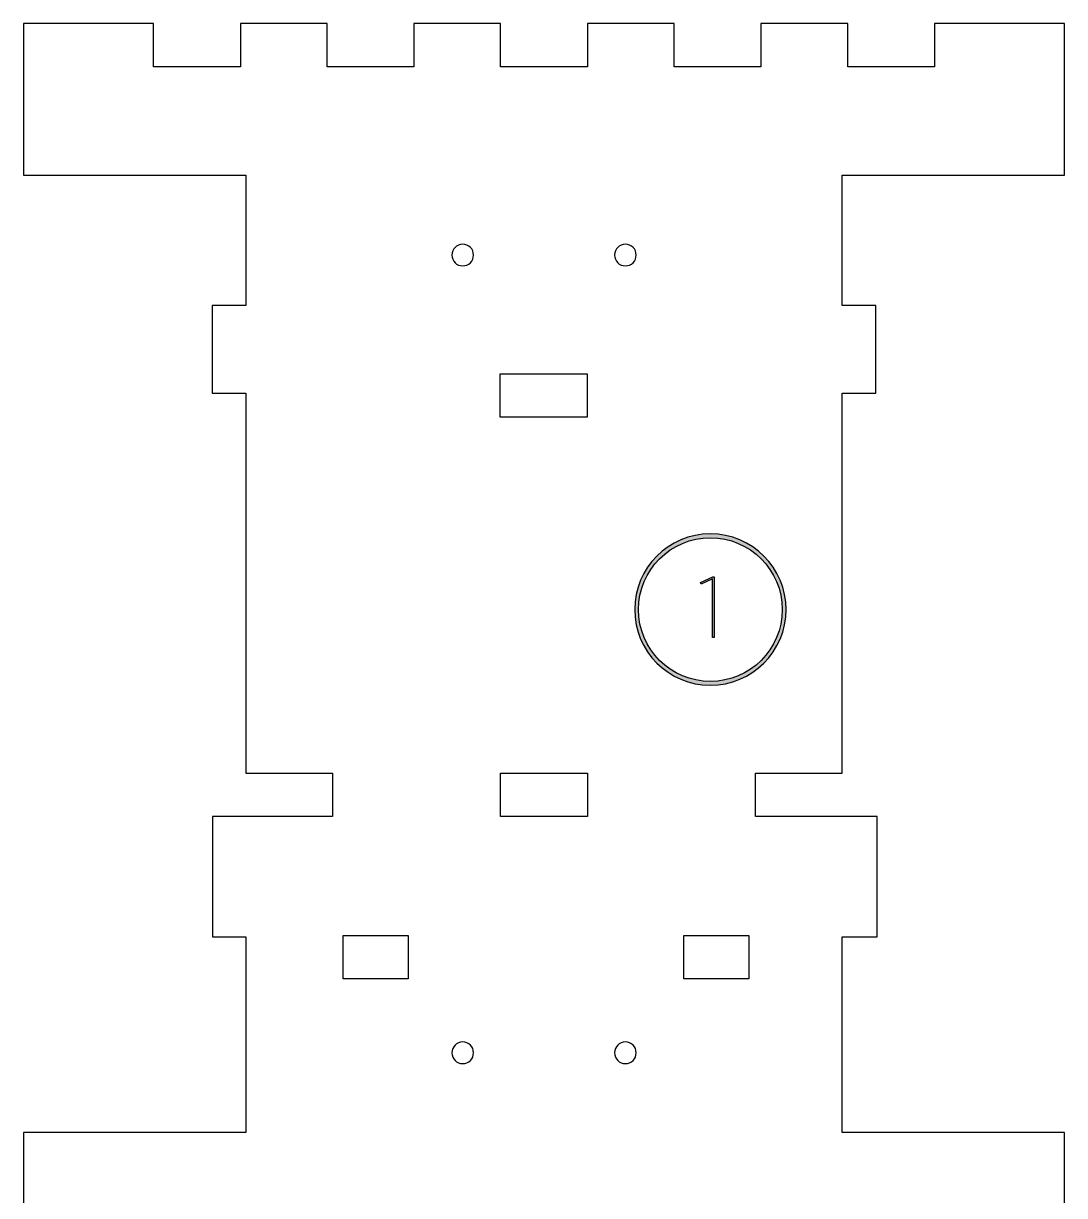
# Model space of a CAD drawing. Extents: x 652 to 873, y 554 to 970.
# Drawn here: x 664.3 to 760.3, y 806.9 to 915 of the extents above; entities that cross this region are included whole.
import ezdxf

# ---------------------------------------------------------------- set-up
doc = ezdxf.new("R2010")
doc.units = 0
doc.header["$MEASUREMENT"] = 0
doc.layers.add('CUT', color=7, linetype='CONTINUOUS')
doc.layers.add('PART_NUMBER', color=7, linetype='CONTINUOUS')

# ---------------------------------------------------------------- blocks, each defined once
blk = doc.blocks.new('BLOCK_9')
at = {"layer": 'CUT', "color": 5}
blk.add_lwpolyline([(755.06, 798.72), (756.31, 798.72), (760.31, 798.72), (760.31, 812.72), (756.31, 812.72), (755.06, 812.72), (739.81, 812.72), (739.81, 830.79), (743.03, 830.79), (743.03, 841.87), (731.81, 841.87), (731.81, 845.87), (739.81, 845.87), (739.81, 880.93), (739.82, 880.92), (742.9, 880.92), (742.9, 889), (739.81, 889), (739.81, 901.02), (754.51, 901.02), (756.31, 901.02), (760.31, 901.02), (760.31, 915.02), (756.31, 915.02), (754.51, 915.02), (748.31, 915.02), (748.31, 911.02), (740.31, 911.02), (740.31, 915.02), (732.31, 915.02), (732.31, 911.02), (724.31, 911.02), (724.31, 915.02), (716.31, 915.02), (716.31, 911.02), (708.31, 911.02), (708.31, 915.02), (700.31, 915.02), (700.31, 911.02), (692.31, 911.02), (692.31, 915.02), (684.31, 915.02), (684.31, 911.02), (676.31, 911.02), (676.31, 915.02), (670.36, 915.02), (668.31, 915.02), (664.31, 915.02), (664.31, 901.02), (668.31, 901.02), (670.36, 901.02), (684.81, 901.02), (684.81, 889), (681.72, 889), (681.72, 880.92), (684.79, 880.92), (684.81, 880.93), (684.81, 845.87), (692.81, 845.87), (692.81, 841.87), (681.73, 841.87), (681.73, 830.79), (684.81, 830.79), (684.81, 812.72), (669.34, 812.72), (668.31, 812.72), (664.31, 812.72), (664.31, 798.72), (668.31, 798.72), (669.34, 798.72)], dxfattribs=at)
blk = doc.blocks.new('BLOCK_10')
at = {"layer": 'CUT', "color": 5}
blk.add_lwpolyline([(699.79, 826.89), (693.79, 826.89), (693.79, 830.89), (699.79, 830.89), (699.79, 826.89)], dxfattribs=at)
blk = doc.blocks.new('BLOCK_11')
at = {"layer": 'CUT', "color": 5}
blk.add_open_spline([(704.81, 819.08), (704.26, 819.08), (703.81, 819.53), (703.81, 820.08), (703.81, 820.63), (704.26, 821.08), (704.81, 821.08), (705.36, 821.08), (705.81, 820.63), (705.81, 820.08), (705.81, 819.53), (705.36, 819.08), (704.81, 819.08)], degree=3, knots=[0, 0, 0, 0, 1, 1, 1, 2, 2, 2, 3, 3, 3, 4, 4, 4, 4], dxfattribs=at)
blk = doc.blocks.new('BLOCK_12')
at = {"layer": 'CUT', "color": 5}
blk.add_open_spline([(704.81, 892.66), (704.26, 892.66), (703.81, 893.11), (703.81, 893.66), (703.81, 894.21), (704.26, 894.66), (704.81, 894.66), (705.36, 894.66), (705.81, 894.21), (705.81, 893.66), (705.81, 893.11), (705.36, 892.66), (704.81, 892.66)], degree=3, knots=[0, 0, 0, 0, 1, 1, 1, 2, 2, 2, 3, 3, 3, 4, 4, 4, 4], dxfattribs=at)
blk = doc.blocks.new('BLOCK_13')
at = {"layer": 'CUT', "color": 5}
blk.add_lwpolyline([(708.28, 878.71), (708.28, 882.71), (716.28, 882.71), (716.28, 878.71), (708.28, 878.71)], dxfattribs=at)
blk = doc.blocks.new('BLOCK_14')
at = {"layer": 'CUT', "color": 5}
blk.add_open_spline([(719.81, 819.08), (719.26, 819.08), (718.81, 819.53), (718.81, 820.08), (718.81, 820.63), (719.26, 821.08), (719.81, 821.08), (720.36, 821.08), (720.81, 820.63), (720.81, 820.08), (720.81, 819.53), (720.36, 819.08), (719.81, 819.08)], degree=3, knots=[0, 0, 0, 0, 1, 1, 1, 2, 2, 2, 3, 3, 3, 4, 4, 4, 4], dxfattribs=at)
blk = doc.blocks.new('BLOCK_15')
at = {"layer": 'CUT', "color": 5}
blk.add_open_spline([(719.81, 892.66), (719.26, 892.66), (718.81, 893.11), (718.81, 893.66), (718.81, 894.21), (719.26, 894.66), (719.81, 894.66), (720.36, 894.66), (720.81, 894.21), (720.81, 893.66), (720.81, 893.11), (720.36, 892.66), (719.81, 892.66)], degree=3, knots=[0, 0, 0, 0, 1, 1, 1, 2, 2, 2, 3, 3, 3, 4, 4, 4, 4], dxfattribs=at)
blk = doc.blocks.new('BLOCK_16')
at = {"layer": 'CUT', "color": 5}
blk.add_lwpolyline([(731.2, 826.89), (725.2, 826.89), (725.2, 830.89), (731.2, 830.89), (731.2, 826.89)], dxfattribs=at)
blk = doc.blocks.new('BLOCK_25')
at = {"layer": 'CUT', "color": 5}
blk.add_lwpolyline([(716.31, 841.87), (708.31, 841.87), (708.31, 845.87), (716.31, 845.87), (716.31, 841.87)], dxfattribs=at)
blk = doc.blocks.new('BLOCK_75')
at = {"layer": 'PART_NUMBER', "color": 7}
blk.add_lwpolyline([(727.84, 863.78), (726.8, 863.31), (726.73, 863.46), (727.87, 863.98), (728.01, 863.98), (728.01, 858.38), (727.84, 858.38), (727.84, 863.78)], dxfattribs=at)
blk = doc.blocks.new('BLOCK_76')
at = {"layer": 'PART_NUMBER'}
h = blk.add_hatch(color=7, dxfattribs=at)
h.dxf.hatch_style = 2
h.paths.add_polyline_path([(727.84, 863.78), (726.8, 863.31), (726.73, 863.46), (727.87, 863.98), (728.01, 863.98), (728.01, 858.38), (727.84, 858.38)])
blk.add_lwpolyline([(727.84, 863.78), (726.8, 863.31), (726.73, 863.46), (727.87, 863.98), (728.01, 863.98), (728.01, 858.38), (727.84, 858.38), (727.84, 863.78), (727.84, 863.78)], dxfattribs=at)
blk = doc.blocks.new('BLOCK_74')
at = {"layer": 'PART_NUMBER'}
for name in ['BLOCK_75', 'BLOCK_76']:
    blk.add_blockref(name, (0, 0), dxfattribs=at)
blk = doc.blocks.new('BLOCK_78')
at = {"layer": 'PART_NUMBER', "color": 7}
blk.add_open_spline([(727.65, 853.98), (723.8, 853.98), (720.67, 857.11), (720.67, 860.96), (720.67, 864.81), (723.8, 867.94), (727.65, 867.94), (731.5, 867.94), (734.63, 864.81), (734.63, 860.96), (734.63, 857.11), (731.5, 853.98), (727.65, 853.98)], degree=3, knots=[0, 0, 0, 0, 1, 1, 1, 2, 2, 2, 3, 3, 3, 4, 4, 4, 4], dxfattribs=at)
blk = doc.blocks.new('BLOCK_79')
at = {"layer": 'PART_NUMBER', "color": 7}
blk.add_open_spline([(727.65, 867.59), (724, 867.59), (721.02, 864.61), (721.02, 860.96), (721.02, 857.31), (724, 854.33), (727.65, 854.33), (731.3, 854.33), (734.28, 857.31), (734.28, 860.96), (734.28, 864.61), (731.3, 867.59), (727.65, 867.59)], degree=3, knots=[0, 0, 0, 0, 1, 1, 1, 2, 2, 2, 3, 3, 3, 4, 4, 4, 4], dxfattribs=at)
blk = doc.blocks.new('BLOCK_80')
at = {"layer": 'PART_NUMBER'}
h = blk.add_hatch(color=254, dxfattribs=at)
h.dxf.hatch_style = 2
edge = h.paths.add_edge_path()
edge.add_spline(control_points=[(727.65, 853.98), (723.8, 853.98), (720.67, 857.11), (720.67, 860.96), (720.67, 864.81), (723.8, 867.94), (727.65, 867.94), (731.5, 867.94), (734.63, 864.81), (734.63, 860.96), (734.63, 857.11), (731.5, 853.98), (727.65, 853.98)], knot_values=[0, 0, 0, 0, 1, 1, 1, 2, 2, 2, 3, 3, 3, 4, 4, 4, 4], degree=3, periodic=1)
edge = h.paths.add_edge_path()
edge.add_spline(control_points=[(727.65, 867.59), (724, 867.59), (721.02, 864.61), (721.02, 860.96), (721.02, 857.31), (724, 854.33), (727.65, 854.33), (731.3, 854.33), (734.28, 857.31), (734.28, 860.96), (734.28, 864.61), (731.3, 867.59), (727.65, 867.59)], knot_values=[0, 0, 0, 0, 1, 1, 1, 2, 2, 2, 3, 3, 3, 4, 4, 4, 4], degree=3, periodic=1)
for points in [[(727.65, 853.98), (723.8, 853.98), (720.67, 857.11), (720.67, 860.96), (720.67, 864.81), (723.8, 867.94), (727.65, 867.94), (731.5, 867.94), (734.63, 864.81), (734.63, 860.96), (734.63, 857.11), (731.5, 853.98), (727.65, 853.98)], [(727.65, 867.59), (724, 867.59), (721.02, 864.61), (721.02, 860.96), (721.02, 857.31), (724, 854.33), (727.65, 854.33), (731.3, 854.33), (734.28, 857.31), (734.28, 860.96), (734.28, 864.61), (731.3, 867.59), (727.65, 867.59)]]:
    blk.add_open_spline(points, degree=3, knots=[0, 0, 0, 0, 1, 1, 1, 2, 2, 2, 3, 3, 3, 4, 4, 4, 4], dxfattribs=at)
blk = doc.blocks.new('BLOCK_77')
at = {"layer": 'PART_NUMBER'}
for name in ['BLOCK_78', 'BLOCK_80', 'BLOCK_79']:
    blk.add_blockref(name, (0, 0), dxfattribs=at)
blk = doc.blocks.new('BLOCK_73')
at = {"layer": 'PART_NUMBER'}
for name in ['BLOCK_77', 'BLOCK_74']:
    blk.add_blockref(name, (0, 0), dxfattribs=at)

msp = doc.modelspace()

# ---------------------------------------------------------------- block references
at = {"layer": 'CUT'}
for name in ['BLOCK_9', 'BLOCK_12', 'BLOCK_15', 'BLOCK_13', 'BLOCK_25', 'BLOCK_10', 'BLOCK_16', 'BLOCK_11', 'BLOCK_14']:
    msp.add_blockref(name, (0, 0), dxfattribs=at)
at = {"layer": 'PART_NUMBER'}
msp.add_blockref('BLOCK_73', (0, 0), dxfattribs=at)

doc.saveas('drawing.dxf')
